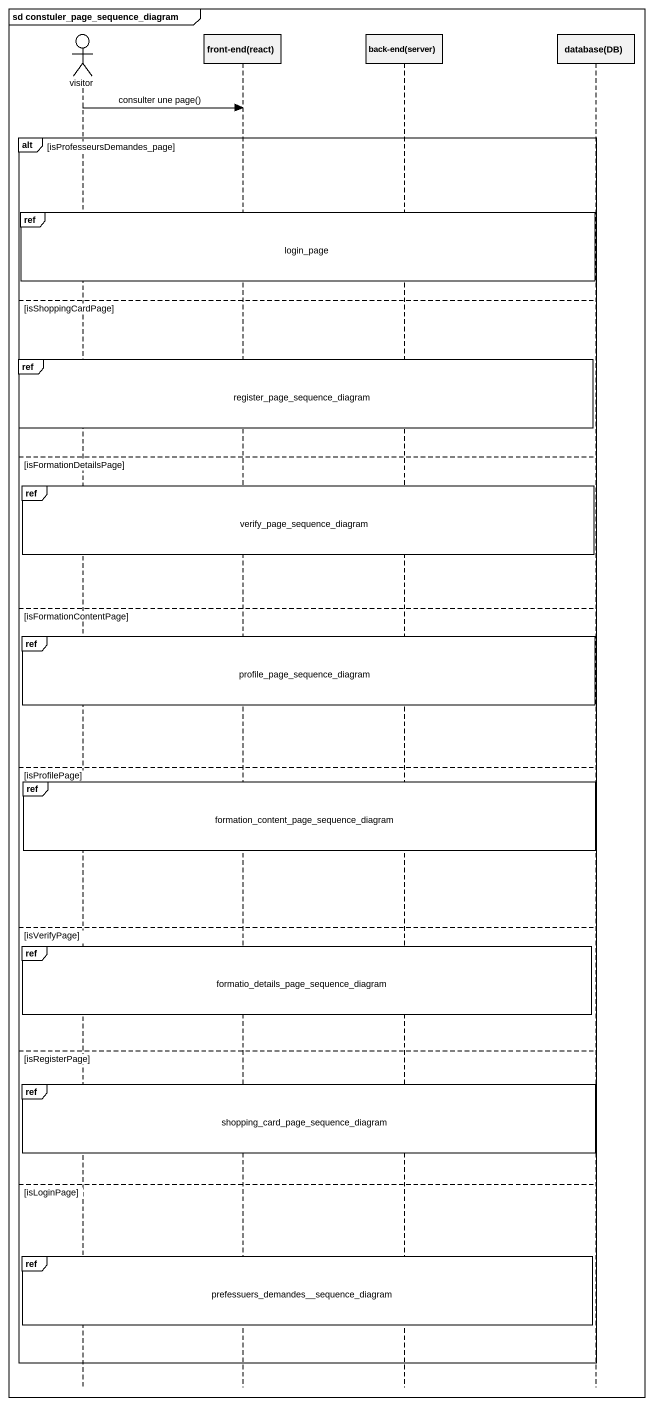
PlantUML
@startuml
mainframe sd constuler_page_sequence_diagram
hide footbox
actor visitor
participant "front-end(react)" as front_end_react
participant "back-end(server)" as back_end_server
participant "database(DB)" as database_DB

visitor -> front_end_react : consulter une page()
alt isProfesseursDemandes_page
  ref over visitor, front_end_react, back_end_server : login_page
else isShoppingCardPage
  ref over visitor, front_end_react, back_end_server : register_page_sequence_diagram
else isFormationDetailsPage
  ref over visitor, front_end_react, back_end_server : verify_page_sequence_diagram
else isFormationContentPage
  ref over visitor, front_end_react, back_end_server : profile_page_sequence_diagram
else isProfilePage
  ref over visitor, front_end_react, back_end_server, database_DB : formation_content_page_sequence_diagram
else isVerifyPage
  ref over visitor, front_end_react, back_end_server : formatio_details_page_sequence_diagram
else isRegisterPage
  ref over visitor, front_end_react, back_end_server, database_DB : shopping_card_page_sequence_diagram
else isLoginPage
  ref over visitor, front_end_react, back_end_server : prefessuers_demandes__sequence_diagram
end
@enduml
